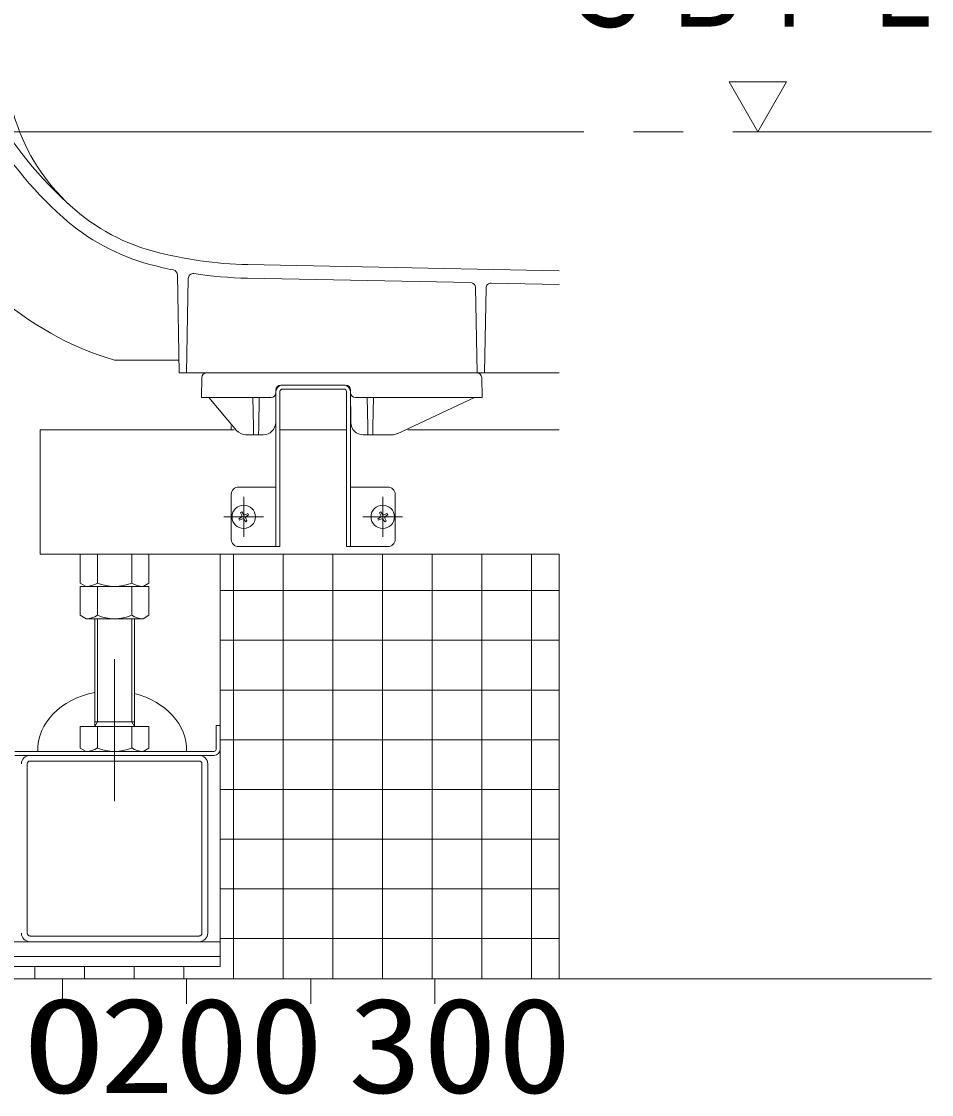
# Model space of a CAD drawing. Units: millimetres on the paper. Extents: x -305 to 305, y -152 to 152.
# Drawn here: x -113.29 to -94.96, y -45.64 to -24.05 of the extents above; entities that cross this region are included whole.
import ezdxf
from ezdxf.enums import TextEntityAlignment as Align

# ---------------------------------------------------------------- set-up
doc = ezdxf.new("R2010")
doc.units = ezdxf.units.MM
doc.linetypes.add('LONG_CHAIN', pattern=[21, 18, -1, 1, -1])
doc.layers.add('0-0_PV', color=7, linetype='Continuous', lineweight=9)
doc.styles.add('ＭＳ ゴシック', font='')
doc.styles.get('ＭＳ ゴシック').set_extended_font_data('MS Gothic')

msp = doc.modelspace()

# ---------------------------------------------------------------- linework, layer by layer
at = {"layer": '0-0_PV'}
for p, q in [((-99.04, -25.263), (-98.463, -26.263)), ((-97.885, -25.263), (-99.04, -25.263)), ((-98.463, -26.263), (-97.885, -25.263)), ((-110.113, -31.113), (-110.147, -29.142)), ((-102.463, -29.062), (-108.731, -28.937)), ((-109.963, -31.113), (-109.93, -29.216)), ((-104.241, -29.301), (-108.736, -29.212)), ((-102.463, -29.337), (-103.831, -29.31)), ((-104.113, -31.113), (-104.143, -29.4)), ((-103.963, -31.113), (-103.933, -29.408)), ((-111.414, -30.863), (-110.117, -30.863)), ((-110.113, -31.113), (-102.463, -31.113)), ((-109.556, -31.113), (-109.413, -31.113)), ((-104.263, -31.113), (-109.413, -31.113)), ((-104.12, -31.113), (-104.263, -31.113)), ((-108.169, -32.115), (-108.164, -31.462)), ((-108.163, -31.493), (-108.163, -34.613)), ((-108.083, -31.493), (-108.083, -34.613)), ((-106.76, -31.363), (-108.064, -31.363)), ((-108.033, -31.363), (-106.793, -31.363)), ((-108.033, -31.443), (-106.793, -31.443)), ((-106.743, -31.493), (-106.743, -34.613)), ((-106.663, -31.493), (-106.663, -34.613)), ((-106.656, -32.115), (-106.662, -31.462)), ((-108.958, -32.274), (-109.513, -31.613)), ((-108.264, -31.613), (-109.413, -31.613)), ((-108.616, -32.198), (-108.626, -31.613)), ((-108.51, -32.198), (-108.5, -31.613)), ((-106.561, -31.613), (-104.263, -31.613)), ((-106.316, -32.198), (-106.326, -31.613)), ((-106.21, -32.198), (-106.2, -31.613)), ((-105.721, -32.34), (-104.163, -31.613)), ((-112.913, -32.263), (-109.007, -32.263)), ((-112.913, -32.263), (-112.913, -34.763)), ((-109.063, -32.183), (-109.063, -32.263)), ((-108.613, -32.363), (-108.767, -32.363)), ((-108.083, -32.263), (-106.743, -32.263)), ((-106.406, -32.363), (-106.313, -32.363)), ((-106.313, -32.363), (-106.213, -32.363)), ((-106.213, -32.363), (-105.827, -32.363)), ((-105.506, -32.263), (-102.463, -32.263)), ((-108.913, -33.413), (-108.163, -33.413)), ((-105.913, -33.413), (-106.663, -33.413)), ((-109.063, -33.563), (-109.063, -34.463)), ((-105.763, -33.563), (-105.763, -34.463)), ((-108.86, -34.017), (-108.911, -34.052)), ((-108.896, -34.078), (-108.911, -34.052)), ((-108.896, -34.078), (-108.84, -34.052)), ((-108.878, -33.929), (-108.852, -33.914)), ((-108.878, -33.93), (-108.852, -33.986)), ((-108.817, -33.965), (-108.852, -33.915)), ((-108.809, -34.061), (-108.773, -34.111)), ((-108.729, -33.947), (-108.786, -33.974)), ((-108.747, -34.096), (-108.773, -34.04)), ((-108.747, -34.096), (-108.773, -34.111)), ((-108.765, -34.009), (-108.714, -33.973)), ((-108.729, -33.947), (-108.714, -33.973)), ((-106.06, -34.017), (-106.111, -34.052)), ((-106.096, -34.078), (-106.111, -34.052)), ((-106.096, -34.078), (-106.04, -34.052)), ((-106.078, -33.929), (-106.052, -33.914)), ((-106.078, -33.93), (-106.052, -33.986)), ((-106.017, -33.965), (-106.052, -33.915)), ((-106.009, -34.061), (-105.973, -34.111)), ((-105.929, -33.947), (-105.986, -33.974)), ((-105.947, -34.096), (-105.973, -34.04)), ((-105.947, -34.096), (-105.973, -34.111)), ((-105.965, -34.009), (-105.914, -33.973)), ((-105.929, -33.947), (-105.914, -33.973)), ((-112.913, -34.763), (-102.463, -34.763)), ((-112.106, -34.763), (-112.106, -35.345)), ((-111.759, -34.763), (-111.759, -35.345)), ((-111.066, -34.763), (-111.066, -35.345)), ((-110.72, -34.763), (-110.72, -35.345)), ((-109.288, -34.763), (-109.288, -38.213)), ((-109.017, -43.313), (-109.017, -34.763)), ((-108.913, -34.613), (-108.083, -34.613)), ((-108.083, -34.613), (-108.163, -34.613)), ((-108.017, -43.313), (-108.017, -34.763)), ((-107.017, -43.313), (-107.017, -34.763)), ((-106.743, -34.613), (-106.663, -34.613)), ((-105.913, -34.613), (-106.743, -34.613)), ((-106.017, -43.313), (-106.017, -34.763)), ((-105.017, -43.313), (-105.017, -34.763)), ((-104.017, -43.313), (-104.017, -34.763)), ((-103.017, -43.313), (-103.017, -34.763)), ((-111.988, -35.413), (-112.106, -35.345)), ((-110.72, -35.345), (-110.838, -35.413)), ((-112.106, -35.413), (-112.106, -35.995)), ((-110.72, -35.413), (-112.106, -35.413)), ((-111.988, -35.413), (-110.838, -35.413)), ((-111.759, -35.413), (-111.759, -35.995)), ((-111.066, -35.413), (-111.066, -35.995)), ((-110.72, -35.413), (-110.72, -35.995)), ((-109.288, -35.498), (-102.463, -35.498)), ((-112.106, -35.995), (-111.988, -36.063)), ((-110.838, -36.063), (-110.72, -35.995)), ((-110.838, -36.063), (-111.988, -36.063)), ((-111.813, -38.233), (-111.813, -36.063)), ((-111.758, -38.138), (-111.758, -36.063)), ((-111.068, -36.063), (-111.068, -38.138)), ((-111.013, -36.063), (-111.013, -38.233)), ((-109.288, -36.498), (-102.463, -36.498)), ((-109.288, -37.498), (-102.463, -37.498)), ((-111.813, -38.233), (-111.758, -38.138)), ((-111.813, -38.138), (-111.013, -38.138)), ((-111.013, -38.233), (-111.068, -38.138)), ((-109.288, -38.213), (-109.368, -38.213)), ((-109.368, -38.213), (-109.368, -38.693)), ((-109.288, -38.213), (-109.288, -38.693)), ((-112.106, -38.665), (-112.106, -38.233)), ((-112.106, -38.233), (-110.72, -38.233)), ((-111.759, -38.665), (-111.759, -38.233)), ((-111.066, -38.665), (-111.066, -38.233)), ((-110.72, -38.665), (-110.72, -38.233)), ((-109.288, -38.498), (-102.463, -38.498)), ((-109.408, -38.733), (-113.418, -38.733)), ((-109.408, -38.813), (-113.418, -38.813)), ((-111.988, -38.733), (-112.106, -38.665)), ((-111.988, -38.733), (-110.838, -38.733)), ((-110.72, -38.665), (-110.838, -38.733)), ((-109.288, -38.813), (-109.288, -43.063)), ((-113.173, -38.985), (-113.173, -42.39)), ((-109.71, -38.928), (-113.115, -38.928)), ((-109.653, -38.985), (-109.653, -42.39)), ((-109.538, -38.985), (-109.538, -42.39)), ((-109.288, -39.498), (-102.463, -39.498)), ((-109.288, -40.498), (-102.463, -40.498)), ((-109.288, -41.498), (-102.463, -41.498)), ((-109.71, -42.448), (-113.115, -42.448)), ((-109.288, -42.498), (-102.463, -42.498)), ((-109.288, -42.563), (-113.538, -42.563)), ((-109.288, -42.863), (-113.538, -42.863)), ((-109.288, -43.063), (-113.538, -43.063)), ((-113.017, -43.313), (-113.017, -43.063)), ((-112.017, -43.313), (-112.017, -43.063)), ((-111.017, -43.313), (-111.017, -43.063)), ((-110.017, -43.313), (-110.017, -43.063)), ((-119.963, -43.313), (-94.963, -43.313)), ((-112.463, -43.313), (-112.463, -43.813)), ((-109.963, -43.313), (-109.963, -43.813)), ((-107.463, -43.313), (-107.463, -43.813)), ((-104.963, -43.313), (-104.963, -43.813))]:
    msp.add_line(p, q, dxfattribs=at)
at = {"layer": '0-0_PV', "linetype": 'LONG_CHAIN'}
for p, q in [((-119.963, -26.263), (-94.963, -26.263)), ((-108.813, -33.613), (-108.813, -34.413)), ((-106.013, -33.613), (-106.013, -34.413)), ((-108.413, -34.013), (-109.213, -34.013)), ((-105.613, -34.013), (-106.413, -34.013)), ((-111.413, -36.876), (-111.413, -39.733))]:
    msp.add_line(p, q, dxfattribs=at)
at = {"layer": '0-0_PV'}
for points in [[(-119.963, -43.313), (-102.463, -43.313), (-102.463, -34.763), (-109.288, -34.763), (-109.288, -43.063), (-113.538, -43.063), (-113.538, -29.759)], [(-109.413, -31.613), (-109.663, -31.613), (-109.656, -31.211)], [(-104.263, -31.613), (-104.013, -31.613), (-104.02, -31.211)], [(-108.613, -32.363), (-108.613, -32.359), (-108.613, -32.348), (-108.613, -32.329), (-108.614, -32.304), (-108.614, -32.274), (-108.615, -32.238), (-108.616, -32.198)], [(-108.419, -32.363), (-108.513, -32.363), (-108.613, -32.363)], [(-108.51, -32.198), (-108.511, -32.238), (-108.511, -32.274), (-108.512, -32.304), (-108.512, -32.329), (-108.512, -32.348), (-108.513, -32.359), (-108.513, -32.363)], [(-106.316, -32.198), (-106.315, -32.238), (-106.314, -32.274), (-106.314, -32.304), (-106.313, -32.329), (-106.313, -32.348), (-106.313, -32.359), (-106.313, -32.363)], [(-106.213, -32.363), (-106.213, -32.359), (-106.212, -32.348), (-106.212, -32.329), (-106.212, -32.304), (-106.211, -32.274), (-106.211, -32.238), (-106.21, -32.198)]]:
    msp.add_lwpolyline(points, dxfattribs=at)
for centre in [(-108.813, -34.013), (-106.013, -34.013)]:
    msp.add_circle(centre, 0.235, dxfattribs=at)
for centre, radius, start, end in [((-106.954, -21.804), 8, 190.217, 228.563), ((-107.114, -22.03), 8, 191.5691, 228.1155), ((-109.601, -24.803), 4, 196.0801, 255.0751), ((-109.601, -24.803), 4.275, 228.1155, 255.0751), ((-108.571, -20.938), 8, 255.0751, 268.8542), ((-108.571, -20.938), 8.275, 255.0751, 258.4527), ((-110.247, -29.144), 0.1, 1, 78.4527), ((-109.83, -29.218), 0.1, 81.3541, 179), ((-108.571, -20.938), 8.275, 261.3541, 268.8542), ((-104.243, -29.401), 0.1, 1, 88.8542), ((-103.833, -29.41), 0.1, 88.8542, 179), ((-109.601, -24.803), 6.325, 228.1155, 253.3465), ((-109.556, -31.213), 0.1, 90, 179), ((-104.12, -31.213), 0.1, 1, 90), ((-108.264, -31.513), 0.1, 270, 359.5), ((-108.064, -31.463), 0.1, 90, 179.5), ((-108.033, -31.493), 0.13, 90, 180), ((-108.033, -31.493), 0.05, 90, 180), ((-106.793, -31.493), 0.13, 0, 90), ((-106.793, -31.493), 0.05, 0, 90), ((-106.762, -31.463), 0.1, 0.5, 90), ((-106.561, -31.513), 0.1, 180.5, 270), ((-108.419, -32.113), 0.25, 270, 359.5), ((-106.406, -32.113), 0.25, 180.5, 270), ((-108.767, -32.113), 0.25, 220, 270), ((-105.827, -32.113), 0.25, 270, 295), ((-108.913, -33.563), 0.15, 90, 180), ((-105.913, -33.563), 0.15, 0, 90), ((-108.875, -33.996), 0.025, 305, 25), ((-108.829, -34.075), 0.025, 35, 115), ((-108.796, -33.951), 0.025, 215, 295), ((-108.751, -34.03), 0.025, 124.9999, 205), ((-106.075, -33.996), 0.025, 305, 25), ((-106.029, -34.075), 0.025, 35, 115), ((-105.996, -33.951), 0.025, 215, 295), ((-105.951, -34.03), 0.025, 124.9999, 205), ((-108.913, -34.463), 0.15, 180, 270), ((-105.913, -34.463), 0.15, 270, 0), ((-111.997, -34.963), 0.45, 271.2052, 301.9385), ((-111.413, -34.497), 0.916, 247.7809, 292.2191), ((-110.828, -34.963), 0.45, 238.0615, 268.7948), ((-111.997, -35.613), 0.45, 271.2052, 301.9385), ((-111.413, -35.147), 0.916, 247.7809, 292.2191), ((-110.828, -35.613), 0.45, 238.0615, 268.7948), ((-113.115, -38.985), 0.172, 90, 180), ((-111.997, -38.283), 0.45, 271.2052, 301.9385), ((-111.413, -37.817), 0.916, 247.7809, 292.2191), ((-110.828, -38.283), 0.45, 238.0615, 268.7948), ((-109.71, -38.985), 0.172, 0, 90), ((-109.408, -38.693), 0.12, 270, 0), ((-109.408, -38.693), 0.04, 270, 0), ((-113.115, -38.985), 0.0575, 90, 180), ((-109.71, -38.985), 0.0575, 0, 90), ((-113.115, -42.39), 0.172, 180, 270), ((-113.115, -42.39), 0.0575, 180, 270), ((-109.71, -42.39), 0.172, 270, 0), ((-109.71, -42.39), 0.0575, 270, 0)]:
    msp.add_arc(centre, radius, start, end, dxfattribs=at)
for start_param, end_param in [(1.80778, 3.157969), (6.266809, 7.550795)]:
    msp.add_ellipse((-111.461, -38.713), major_axis=(1.5, 0), ratio=0.800001, start_param=start_param, end_param=end_param, dxfattribs=at)

# ---------------------------------------------------------------- texts
at = {"layer": '0-0_PV', "style": 'ＭＳ ゴシック'}
for s, width, p in [('ＳＢＦＬ', 0.75, (-102.438, -24.727)), ('100', 1.3, (-116.677, -46.183)), ('200', 1.15, (-111.713, -46.183)), ('300', 1.15, (-106.713, -46.183))]:
    msp.add_text(s, height=1.921, dxfattribs=dict(at, width=width)).set_placement(p, align=Align.BOTTOM_LEFT)

doc.saveas('drawing.dxf')
